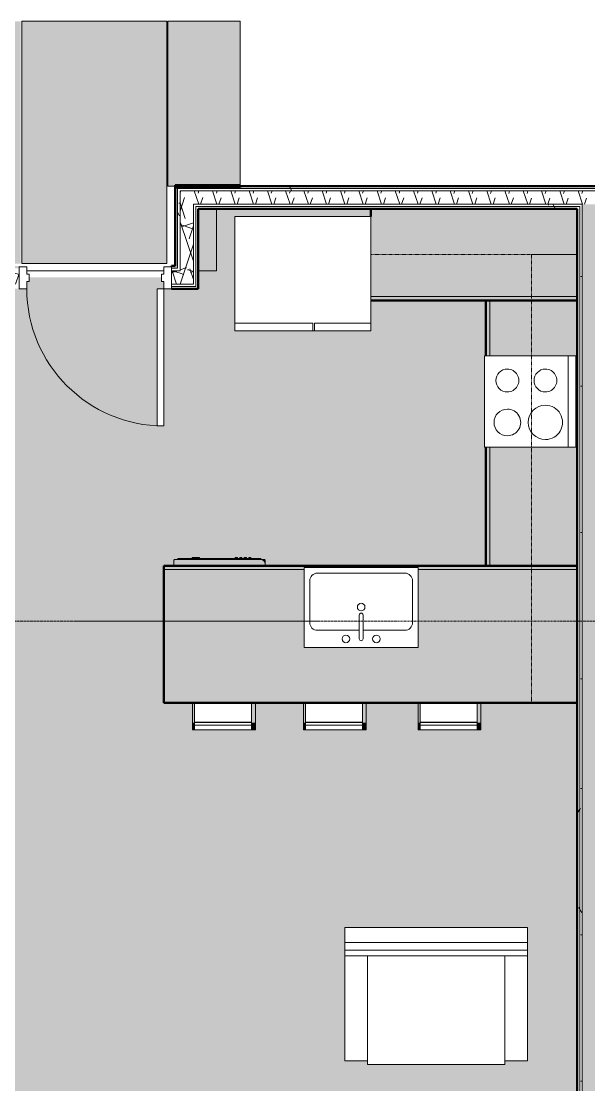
# Model space of a CAD drawing. Header units: inches. Extents: x -4294 to -464, y 9706 to 12475.
# Drawn here: x -3065.4 to -2916.3, y 11413.5 to 11692.6 of the extents above; entities that cross this region are included whole.
import ezdxf

# ---------------------------------------------------------------- set-up
doc = ezdxf.new("R2010")
doc.units = ezdxf.units.IN
doc.header["$MEASUREMENT"] = 0
doc.linetypes.add('Dash', pattern=[0.25, 0.125, -0.125])
doc.linetypes.add('Grid Line 1_2_', pattern=[0.875, 0.5, -0.125, 0.125, -0.125])
for name, color, linetype, lineweight in [('0-1', 7, 'Continuous', 5), ('0-2', 250, 'Continuous', 9), ('A-AREA-PATT-6', 41, 'Continuous', 9), ('A-DOOR', 31, 'Continuous', 13), ('A-DOOR-8', 31, 'Continuous', 20), ('A-DOOR-9', 31, 'Continuous', 9), ('A-DOOR-FRAM', 31, 'Continuous', 20), ('A-FLOR', 192, 'Continuous', 13), ('A-FLOR-3', 7, 'Continuous', 13), ('A-FLOR-4', 192, 'Continuous', 5), ('A-WALL', 113, 'Continuous', 13), ('A-WALL-PATT-5', 111, 'Continuous', 9), ('I-FURN', 30, 'Continuous', 9), ('I-FURN-1', 250, 'Continuous', 9), ('I-FURN-2', 9, 'Continuous', 9), ('I-WALL', 2, 'Continuous', 13), ('I-WALL-1', 2, 'Continuous', 5), ('I-WALL-2', 2, 'Continuous', 50), ('P-SANR-FIXT-2', 250, 'Continuous', 9), ('Q-CASE-1', 9, 'Continuous', 9), ('Q-CASE-2', 90, 'Continuous', 50), ('Q-CASE-3', 250, 'Continuous', 9), ('Q-CASE-HDLN-1', 250, 'Dash', 9), ('Q-SPCQ-1', 250, 'Continuous', 9), ('Q-SPCQ-2', 8, 'Continuous', 9), ('S-GRID-1', 1, 'Grid Line 1_2_', 9)]:
    doc.layers.add(name, color=color, linetype=linetype, lineweight=lineweight)
pattern_1 = [(0, (0, 0), (38.4, 9.6), [1.584, -27.216, 1.584, -27.216, -153.6]), (0, (0, 0), (38.4, 9.6), [-57.6, 1.584, -56.016, 1.584, -27.216, -67.2]), (0, (0, 0), (38.4, 9.6), [-144, 1.584, -17.616, 1.584, -46.416]), (120, (14.4, 4.8), (-27.513844, 28.4553755), [1.584, -27.216, 1.584, -27.216, -153.6]), (120, (14.4, 4.8), (-27.513844, 28.4553755), [-57.6, 1.584, -56.016, 1.584, -27.216, -67.2]), (120, (14.4, 4.8), (-27.513844, 28.4553755), [-144, 1.584, -17.616, 1.584, -46.416]), (240, (19.2, 24), (-10.886156, -38.0553755), [1.584, -27.216, 1.584, -27.216, -153.6]), (240, (19.2, 24), (-10.886156, -38.0553755), [-57.6, 1.584, -56.016, 1.584, -27.216, -67.2]), (240, (19.2, 24), (-10.886156, -38.0553755), [-144, 1.584, -17.616, 1.584, -46.416])]
pattern_2 = [(161.57, (0.6, 0.6), (-4.80033747, -0.00041462), [0, -34.152, 3.792, 0]), (18.43, (-0.6, 0.6), (-4.80033747, 0.00041462), [0, -34.152, 3.792, 0]), (108.43, (0.6, 0.6), (2.39913218, -12.00105099), [11.382, -26.562]), (71.57, (-0.6, 0.6), (2.39913218, 12.00105099), [11.382, -26.562])]

# ---------------------------------------------------------------- blocks, each defined once
blk = doc.blocks.new('OD_CW_Base Cabinet - OD_CW_Base Cabinet-1862514-FLOOR PLAN - 3RD FLOOR')
at = {"layer": 'Q-CASE-1'}
for points in [[(109.34, 12), (0.74, 12), (0.74, 11), (37.56, 11), (37.56, 11.54), (67.56, 11.54), (67.56, 11), (109.34, 11)], [(109.34, -1.77), (109.34, 11), (67.56, 11), (67.56, -9.46), (37.56, -9.46), (37.56, 11), (0.74, 11), (0.74, -24), (109.34, -24)]]:
    blk.add_hatch(color=256, dxfattribs=at).paths.add_polyline_path(points, flags=0)
at = {"layer": 'Q-CASE-2'}
for p, q in [((0.74, -24), (0.74, 12)), ((0.74, 12), (109.34, 12)), ((109.34, -24), (0.74, -24))]:
    blk.add_line(p, q, dxfattribs=at)
at = {"layer": 'Q-CASE-3'}
for p, q in [((0.74, 11), (0.74, 12)), ((0.74, 12), (109.34, 12)), ((37.56, 11), (0.74, 11)), ((0.74, -24), (0.74, 11)), ((0.74, 11), (37.56, 11)), ((109.34, 11), (67.56, 11)), ((67.56, 11), (109.34, 11)), ((109.34, -24), (0.74, -24))]:
    blk.add_line(p, q, dxfattribs=at)
blk = doc.blocks.new('Refrigerator_-_Side-by-Side_6047 - 36_ X 30_-1372843-FLOOR PLAN - 3RD FLOOR')
at = {"layer": 'Q-SPCQ-1'}
for p, q in [((-17.88, 15.58), (17.87, 15.58)), ((-17.88, -14.42), (-17.88, 15.58)), ((-17.88, 15.58), (-3.13, 15.58)), ((-17.88, 15.58), (-17.88, 13.58)), ((-3.13, 13.58), (-3.13, 15.58)), ((-2.63, 15.58), (17.87, 15.58)), ((-2.63, 15.58), (-2.63, 13.58)), ((17.87, 15.58), (17.87, -14.42)), ((17.87, 13.58), (17.87, 15.58)), ((-3.13, 13.58), (-17.88, 13.58)), ((17.87, 13.58), (-2.63, 13.58)), ((17.87, -14.42), (-17.88, -14.42))]:
    blk.add_line(p, q, dxfattribs=at)
blk = doc.blocks.new('Range - 24_ x 24_-1372826-FLOOR PLAN - 3RD FLOOR')
at = {"layer": 'Q-SPCQ-1'}
for p, q in [((0, 0), (24, 0)), ((0, -24), (0, 0)), ((24, 0), (24, -24)), ((0, -22), (24, -22)), ((24, -24), (0, -24))]:
    blk.add_line(p, q, dxfattribs=at)
for centre, radius, start, end in [((6.5, -6), 3.5, 360, 180), ((17.5, -6), 3, 360, 180), ((6.5, -6), 3.5, 180, 0), ((17.5, -6), 3, 180, 0), ((6.5, -16), 4.5, 360, 180), ((17.5, -16), 3, 360, 180), ((6.5, -16), 4.5, 180, 0), ((17.5, -16), 3, 180, 0)]:
    blk.add_arc(centre, radius, start, end, dxfattribs=at)
blk = doc.blocks.new('OD_CW_Base Cabinet - OD_CW_Base Cabinet-1445614-FLOOR PLAN - 3RD FLOOR')
at = {"layer": 'Q-CASE-1'}
blk.add_hatch(color=256, dxfattribs=at).paths.add_polyline_path([(51.37, 24), (0.74, 24), (0.74, 1), (15.27, 1), (15.27, 23.62), (39.27, 23.62), (39.27, 1), (70.36, 1), (70.36, 24)], flags=0)
h = blk.add_hatch(color=256, dxfattribs=at)
h.paths.add_polyline_path([(51.37, 1), (39.27, 1), (39.27, 0), (70.36, 0), (70.36, 1)], flags=0)
h.paths.add_polyline_path([(0.74, 1), (0.74, 0), (15.27, 0), (15.27, 1), (8.74, 1)], flags=0)
at = {"layer": 'Q-CASE-2'}
for p, q in [((0.74, 24), (0.74, 0)), ((70.36, 0), (70.36, 24)), ((0.74, 0), (15.27, 0)), ((39.27, 0), (70.36, 0))]:
    blk.add_line(p, q, dxfattribs=at)
at = {"layer": 'Q-CASE-3'}
for p, q in [((0.74, 1), (0.74, 24)), ((70.36, 24), (70.36, 1)), ((0.74, 0), (0.74, 1)), ((0.74, 1), (15.27, 1)), ((15.27, 1), (0.74, 1)), ((15.27, 0), (0.74, 0)), ((39.27, 1), (70.36, 1)), ((70.36, 1), (39.27, 1)), ((70.36, 0), (39.27, 0)), ((70.36, 1), (70.36, 0))]:
    blk.add_line(p, q, dxfattribs=at)
blk = doc.blocks.new('OD_CW_Base Cabinet - OD_CW_Base Cabinet-V18-FLOOR PLAN - 3RD FLOOR')
at = {"layer": 'Q-CASE-1'}
for points in [[(54.99, 1), (54.99, 24), (0.74, 24), (0.74, 1), (48.31, 1)], [(20.75, 0), (54.99, 0), (54.99, 1), (0.74, 1), (0.74, 0)]]:
    blk.add_hatch(color=256, dxfattribs=at).paths.add_polyline_path(points, flags=0)
at = {"layer": 'Q-CASE-2'}
for p, q in [((0.74, 24), (0.74, 22)), ((0.74, 0), (54.99, 0))]:
    blk.add_line(p, q, dxfattribs=at)
at = {"layer": 'Q-CASE-3'}
for p, q in [((0.74, 22), (0.74, 24)), ((0.74, 1), (54.99, 1)), ((54.99, 1), (0.74, 1)), ((54.99, 0), (0.74, 0))]:
    blk.add_line(p, q, dxfattribs=at)
blk = doc.blocks.new('Sink Kitchen-Single - 30_ x 21_-1372827-FLOOR PLAN - 3RD FLOOR')
at = {"layer": 'P-SANR-FIXT-2'}
for p, q in [((-14.38, 10.41), (15.62, 10.41)), ((-14.38, -10.59), (-14.38, 10.41)), ((-10.88, 8.91), (12.12, 8.91)), ((15.62, 10.41), (15.62, -10.59)), ((-12.88, -4.09), (-12.88, 6.91)), ((14.12, 6.91), (14.12, -4.09)), ((0.12, -8.34), (0.12, -2.09)), ((1.12, -8.34), (1.12, -2.09)), ((0.12, -6.09), (-10.88, -6.09)), ((12.12, -6.09), (1.12, -6.09)), ((15.62, -10.59), (-14.38, -10.59))]:
    blk.add_line(p, q, dxfattribs=at)
for centre, radius, start, end in [((-10.88, 6.91), 2, 90, 180), ((12.12, 6.91), 2, 360, 90), ((0.62, 0), 1, 360, 180), ((0.62, 0), 1, 180, 0), ((0.62, -2.09), 0.5, 360, 180), ((-10.88, -4.09), 2, 180, 270), ((12.12, -4.09), 2, 270, 0), ((-3.38, -8.34), 1, 360, 180), ((-3.38, -8.34), 1, 180, 0), ((0.62, -8.34), 0.5, 180, 0), ((4.62, -8.34), 1, 0, 180), ((4.62, -8.34), 1, 180, 0)]:
    blk.add_arc(centre, radius, start, end, dxfattribs=at)
blk = doc.blocks.new('Dishwasher_15404 - 34_ counter-1372825-FLOOR PLAN - 3RD FLOOR')
at = {"layer": 'Q-SPCQ-2'}
for points in [[(25.25, -24), (26.08, -23.96), (26.34, -23.86), (26.68, -23.53), (26.73, -23.46), (26.84, -23.21), (26.87, -22.91), (26.87, -0.2), (26.68, 0), (25.25, 0), (25.25, -23.49)], [(27.12, -22.91), (27.12, -1.09), (26.87, -1.09), (26.87, -22.91)], [(27.37, -5.81), (27.37, -4.86), (27.12, -4.86), (27.12, -5.81)], [(27.37, -6.76), (27.37, -5.81), (27.12, -5.81), (27.12, -6.76)], [(27.37, -16.74), (27.37, -16.15), (27.12, -16.15), (27.12, -16.74)], [(27.37, -17.92), (27.37, -17.33), (27.12, -17.33), (27.12, -17.92)], [(27.37, -19.1), (27.37, -18.51), (27.12, -18.51), (27.12, -19.1)], [(27.37, -20.28), (27.37, -19.69), (27.12, -19.69), (27.12, -20.28)], [(25.8, -24), (26.68, -24), (26.82, -23.94), (26.87, -23.69), (26.84, -23.21), (26.68, -23.53), (26.56, -23.69), (26.3, -23.87), (26.08, -23.96)]]:
    blk.add_hatch(color=256, dxfattribs=at).paths.add_polyline_path(points, flags=0)
at = {"layer": 'Q-SPCQ-1'}
for p, q in [((26.68, 0), (25.25, 0)), ((26.87, -22.93), (26.87, -0.2)), ((27.12, -1.09), (26.87, -1.09)), ((27.12, -1.09), (27.12, -22.91)), ((27.37, -4.82), (27.12, -4.82)), ((27.37, -4.86), (27.37, -5.81)), ((27.12, -6.79), (27.37, -6.79)), ((27.37, -5.81), (27.37, -6.76)), ((27.37, -16.15), (27.12, -16.15)), ((27.12, -16.74), (27.37, -16.74)), ((27.37, -16.15), (27.37, -16.74)), ((27.37, -17.33), (27.12, -17.33)), ((27.12, -17.92), (27.37, -17.92)), ((27.37, -18.51), (27.12, -18.51)), ((27.12, -19.1), (27.37, -19.1)), ((27.37, -17.33), (27.37, -17.92)), ((27.37, -18.51), (27.37, -19.1)), ((27.37, -19.69), (27.12, -19.69)), ((27.12, -20.28), (27.37, -20.28)), ((27.37, -19.69), (27.37, -20.28)), ((25.25, -24), (25.8, -24)), ((25.8, -24), (26.68, -24)), ((27.12, -22.91), (26.87, -22.91)), ((26.87, -23.8), (26.87, -22.93))]:
    blk.add_line(p, q, dxfattribs=at)
for centre, radius, start, end in [((26.68, -0.2), 0.197, 360, 90), ((26.68, -0.2), 0.197, 0, 90), ((25.8, -22.93), 1.07, 270, 0), ((26.68, -23.8), 0.197, 270, 0)]:
    blk.add_arc(centre, radius, start, end, dxfattribs=at)
blk = doc.blocks.new('OD_CW_Upper Cabinet - OD_CW_Upper Cabinet-1916543-FLOOR PLAN - 3RD FLOOR')
at = {"layer": 'Q-CASE-HDLN-1'}
for p, q in [((0.74, -24), (0.74, -12)), ((0.74, -12), (118.36, -12)), ((118.36, -12), (118.36, -24)), ((118.36, -24), (0.74, -24))]:
    blk.add_line(p, q, dxfattribs=at)
blk = doc.blocks.new('Bar_Stool_6722_1_ - Bar_Stool_6722_1_-1372833-FLOOR PLAN - 3RD FLOOR')
at = {"layer": 'I-FURN-2'}
for points in [[(0, -0.6), (0, -0.98), (1, -0.94), (1, 0), (0, 0), (0, -0.46)], [(16, -0.94), (16, -0.98), (16.5, -0.94), (16.5, 0), (16, 0), (16, -0.62)], [(0, -1.4), (0, -1.78), (1, -1.73), (1, -0.98), (0, -0.98), (0, -1.3)], [(0, -2.03), (0, -7.07), (1, -7.07), (1, -1.78), (0, -1.78)], [(16, -1.3), (16, -1.78), (16.5, -1.73), (16.5, -0.98), (16, -0.98), (16, -1.24)], [(16, -6.94), (16, -7.07), (16.5, -7.07), (16.5, -1.78), (16, -1.78), (16, -2.03)]]:
    blk.add_hatch(color=256, dxfattribs=at).paths.add_polyline_path(points, flags=0)
at = {"layer": 'I-FURN-1'}
for p, q in [((1, 0), (0, 0)), ((0, 0), (0, -0.98)), ((0, -0.98), (1, -0.98)), ((0, -0.98), (0, -1.78)), ((0, -1.78), (1, -1.78)), ((0, -7.07), (0, -1.78)), ((1, -1.24), (1, 0)), ((16, 0), (1, 0)), ((1, -1.91), (1, -1.24)), ((16, -1.24), (1, -1.24)), ((1, -1.91), (16, -1.91)), ((1, -2.03), (1, -1.91)), ((1, -7.07), (1, -2.03)), ((1, -2.03), (16, -2.03)), ((16.5, 0), (16, 0)), ((16, 0), (16, -1.24)), ((16, -0.98), (16.5, -0.98)), ((16, -1.24), (16, -1.91)), ((16, -1.78), (16.5, -1.78)), ((16, -1.91), (16, -2.03)), ((16, -2.03), (16, -7.07)), ((16.5, -0.98), (16.5, 0)), ((16.5, -1.78), (16.5, -0.98)), ((16.5, -1.78), (16.5, -7.07))]:
    blk.add_line(p, q, dxfattribs=at)
blk = doc.blocks.new('OD_CW_Upper Cabinet - OD_CW_Upper Cabinet-1916511-FLOOR PLAN - 3RD FLOOR')
at = {"layer": 'Q-CASE-HDLN-1'}
for p, q in [((0.74, -24), (0.74, -12)), ((0.74, -12), (54.99, -12)), ((54.99, -12), (54.99, -24)), ((54.99, -24), (0.74, -24))]:
    blk.add_line(p, q, dxfattribs=at)
blk = doc.blocks.new('Couch-Both_Arms-Generic - 2-1523460-FLOOR PLAN - 3RD FLOOR')
at = {"layer": 'I-FURN'}
for p, q in [((-24, 17.5), (-18, 17.5)), ((-24, -10), (-24, 17.5)), ((-18, 18.5), (18, 18.5)), ((-18, 17.5), (-18, 18.5)), ((-18, 17.5), (-18, -10)), ((18, 18.5), (18, 17.5)), ((18, 17.5), (24, 17.5)), ((18, -10), (18, 17.5)), ((24, 17.5), (24, -10)), ((-24, -10), (24, -10)), ((-24, -13.5), (-24, -10)), ((24, -10), (24, -13.5)), ((-24, -11.5), (24, -11.5)), ((-24, -13.5), (24, -13.5)), ((24, -13.5), (-24, -13.5))]:
    blk.add_line(p, q, dxfattribs=at)
at = {"layer": 'I-FURN-1'}
for p, q in [((-24, -17.5), (-24, -13.5)), ((24, -13.5), (24, -17.5)), ((24, -17.5), (-24, -17.5))]:
    blk.add_line(p, q, dxfattribs=at)
blk = doc.blocks.new('CTR - 1st Phase - Unit Layouts_rvt-1-FLOOR PLAN - 3RD FLOOR')
at = {"layer": '0-2'}
for name, p in [('OD_CW_Base Cabinet - OD_CW_Base Cabinet-V18-FLOOR PLAN - 3RD FLOOR', (-2974.31, 11619.34)), ('OD_CW_Base Cabinet - OD_CW_Base Cabinet-1862514-FLOOR PLAN - 3RD FLOOR', (-3028.66, 11537.71)), ('Sink Kitchen-Single - 30_ x 21_-1372827-FLOOR PLAN - 3RD FLOOR', (-2976.72, 11538.85))]:
    blk.add_blockref(name, p, dxfattribs=at)
for name, p, rotation in [('OD_CW_Upper Cabinet - OD_CW_Upper Cabinet-1916511-FLOOR PLAN - 3RD FLOOR', (-2918.59, 11619.34), 180), ('Refrigerator_-_Side-by-Side_6047 - 36_ X 30_-1372843-FLOOR PLAN - 3RD FLOOR', (-2991.45, 11626.92), 180), ('OD_CW_Upper Cabinet - OD_CW_Upper Cabinet-1916543-FLOOR PLAN - 3RD FLOOR', (-2943.32, 11512.98), 89.99999999999291), ('OD_CW_Base Cabinet - OD_CW_Base Cabinet-1445614-FLOOR PLAN - 3RD FLOOR', (-2943.32, 11620.08), 269.9999999999942), ('Range - 24_ x 24_-1372826-FLOOR PLAN - 3RD FLOOR', (-2943.7, 11580.81), 89.99999999998498), ('Dishwasher_15404 - 34_ counter-1372825-FLOOR PLAN - 3RD FLOOR', (-3025.32, 11524.46), 89.99999999998947), ('Bar_Stool_6722_1_ - Bar_Stool_6722_1_-1372833-FLOOR PLAN - 3RD FLOOR', (-3003.88, 11506.64), 180), ('Bar_Stool_6722_1_ - Bar_Stool_6722_1_-1372833-FLOOR PLAN - 3RD FLOOR', (-2974.75, 11506.64), 180), ('Bar_Stool_6722_1_ - Bar_Stool_6722_1_-1372833-FLOOR PLAN - 3RD FLOOR', (-2944.63, 11506.64), 180), ('Couch-Both_Arms-Generic - 2-1523460-FLOOR PLAN - 3RD FLOOR', (-2956.4, 11437.29), 180)]:
    blk.add_blockref(name, p, dxfattribs=dict(at, rotation=rotation))
blk = doc.blocks.new('CTR - 1st Phase - Shell_rvt-1-FLOOR PLAN - 3RD FLOOR')
at = {"layer": 'A-FLOR-3'}
for p, q in [((-3014.07, 11643.34), (-3014.07, 11627.14)), ((-3014.07, 11627.14), (-3014.07, 11643.34)), ((-3027.92, 11627.14), (-3063.92, 11627.14)), ((-3063.92, 11627.14), (-3027.92, 11627.14)), ((-3014.07, 11627.14), (-3018.92, 11627.14)), ((-3018.92, 11627.14), (-3014.07, 11627.14))]:
    blk.add_line(p, q, dxfattribs=at)
at = {"layer": 'S-GRID-1'}
blk.add_line((-464.45, 11535.19), (-4232.19, 11535.19), dxfattribs=at)
blk = doc.blocks.new('HOLLOW METAL - UNIT DOOR-2058840-FLOOR PLAN - 3RD FLOOR')
at = {"layer": 'A-DOOR-8'}
for p, q in [((16.25, -3.25), (18, -3.25)), ((16.25, -39.25), (16.25, -3.25)), ((18, -3.25), (18, -39.25)), ((18, -39.25), (16.25, -39.25))]:
    blk.add_line(p, q, dxfattribs=at)
at = {"layer": 'A-DOOR-9'}
blk.add_arc((18, -3.25), 36, 180, 270, dxfattribs=at)
at = {"layer": 'A-DOOR-FRAM'}
for p, q in [((-20, 2.5), (-18, 2.5)), ((-20, -3.25), (-20, 2.5)), ((-18, 2.5), (-18, 0.5625)), ((-18, 0.5625), (-17.375, 0.5625)), ((-17.375, 0.5625), (-17.375, -1.3125)), ((17.375, 0.5625), (18, 0.5625)), ((17.375, -1.3125), (17.375, 0.5625)), ((18, 2.5), (20, 2.5)), ((18, 0.5625), (18, 2.5)), ((20, 2.5), (20, -3.25)), ((-18, -1.3125), (-18, -3.25)), ((-17.375, -1.3125), (-18, -1.3125)), ((18, -1.3125), (17.375, -1.3125)), ((18, -3.25), (18, -1.3125)), ((-18, -3.25), (-20, -3.25)), ((20, -3.25), (18, -3.25))]:
    blk.add_line(p, q, dxfattribs=at)

msp = doc.modelspace()

# ---------------------------------------------------------------- hatches: boundary and pattern name
at = {"layer": 'A-AREA-PATT-6'}
h = msp.add_hatch(color=256, dxfattribs=at)
h.paths.add_polyline_path([(-3127.5737, 11608.8997), (-3125.8237, 11608.8997), (-3125.8237, 11588.8997), (-3127.5737, 11588.8997)], flags=0)
h.paths.add_polyline_path([(-3118.9508, 11252.3894), (-3098.9112, 11252.3894), (-3098.9112, 11255.6394), (-3101.29, 11255.6394), (-3101.29, 11283.7894), (-3102.6737, 11283.7894), (-3102.6737, 11288.5394), (-3095.2362, 11288.5394), (-3095.2362, 11283.7894), (-3096.54, 11283.7894), (-3096.54, 11256.2644), (-3074.6737, 11256.2644), (-3074.6737, 11283.7894), (-3075.2362, 11283.7894), (-3075.2362, 11288.5394), (-3074.6737, 11288.5394), (-3074.6737, 11442.4394), (-3069.9237, 11442.4394), (-3069.9237, 11256.2644), (-2919.3237, 11256.2644), (-2919.3237, 11328.2761), (-2935.4487, 11328.2761), (-2935.4487, 11346.2761), (-2931.4487, 11346.2761), (-2931.4487, 11382.2761), (-2935.4487, 11382.2761), (-2935.4487, 11400.2761), (-2919.3237, 11400.2761), (-2919.3237, 11513.7144), (-2944.6326, 11513.7144), (-2944.6326, 11506.6399), (-2961.1326, 11506.6399), (-2961.1326, 11513.7144), (-2974.7539, 11513.7144), (-2974.7539, 11506.6399), (-2991.2539, 11506.6399), (-2991.2539, 11513.7144), (-3003.8752, 11513.7144), (-3003.8752, 11506.6399), (-3020.3752, 11506.6399), (-3020.3752, 11513.7144), (-3027.9237, 11513.7144), (-3027.9237, 11549.7144), (-3025.3237, 11549.7144), (-3025.3237, 11551.1425), (-3025.1269, 11551.3394), (-3024.2308, 11551.3394), (-3024.2308, 11551.5894), (-3020.4662, 11551.5894), (-3020.4662, 11551.8394), (-3018.5647, 11551.8394), (-3018.5647, 11551.5894), (-3009.1737, 11551.5894), (-3009.1737, 11551.8394), (-3008.5832, 11551.8394), (-3008.5832, 11551.5894), (-3007.9926, 11551.5894), (-3007.9926, 11551.8394), (-3007.402, 11551.8394), (-3007.402, 11551.5894), (-3006.8115, 11551.5894), (-3006.8115, 11551.8394), (-3006.2209, 11551.8394), (-3006.2209, 11551.5894), (-3005.6304, 11551.5894), (-3005.6304, 11551.8394), (-3005.0398, 11551.8394), (-3005.0398, 11551.5894), (-3002.4167, 11551.5894), (-3002.3956, 11551.3394), (-3001.4673, 11551.3173), (-3001.3814, 11551.2817), (-3001.3237, 11551.1425), (-3001.3237, 11549.7144), (-2943.3237, 11549.7144), (-2943.3237, 11580.8092), (-2943.6987, 11580.8092), (-2943.6987, 11604.8092), (-2943.3237, 11604.8092), (-2943.3237, 11619.3394), (-2973.5737, 11619.3394), (-2973.5737, 11611.3394), (-3009.3237, 11611.3394), (-3009.3237, 11641.3394), (-2973.5737, 11641.3394), (-2973.5737, 11643.3394), (-3018.9237, 11643.3394), (-3018.9237, 11622.3894), (-3027.9237, 11622.3894), (-3027.9237, 11624.3269), (-3028.5487, 11624.3269), (-3028.5487, 11625.3894), (-3063.2987, 11625.3894), (-3063.2987, 11624.3269), (-3063.9237, 11624.3269), (-3063.9237, 11622.3894), (-3077.7737, 11622.3894), (-3077.7737, 11608.8997), (-3087.5737, 11608.8997), (-3087.5737, 11610.6497), (-3088.1987, 11610.6497), (-3088.1987, 11612.6497), (-3087.5737, 11612.6497), (-3087.5737, 11613.7747), (-3085.5737, 11613.7747), (-3085.5737, 11613.6497), (-3082.5237, 11613.6497), (-3082.5237, 11622.3894), (-3092.1237, 11622.3894), (-3092.1237, 11643.3394), (-3133.3128, 11643.3394), (-3133.3128, 11613.6497), (-3129.5737, 11613.6497), (-3129.5737, 11613.7747), (-3127.5737, 11613.7747), (-3127.5737, 11612.6497), (-3126.9487, 11612.6497), (-3126.9487, 11610.6497), (-3127.5737, 11610.6497), (-3127.5737, 11608.8997), (-3133.3128, 11608.8997), (-3133.3128, 11586.3394), (-3138.0628, 11586.3394), (-3138.0628, 11643.3394), (-3174.0628, 11643.3394), (-3174.0797, 11607.3394), (-3179.1878, 11607.3394), (-3179.1878, 11612.0894), (-3178.8128, 11612.0894), (-3178.8128, 11643.3394), (-3201.3237, 11643.3394), (-3201.3237, 11612.0894), (-3199.1878, 11612.0894), (-3199.1878, 11607.3394), (-3201.3237, 11607.3394), (-3201.3237, 11601.3156), (-3193.5975, 11601.3156), (-3192.6331, 11601.1886), (-3191.7344, 11600.8164), (-3190.9627, 11600.2242), (-3190.3705, 11599.4525), (-3189.9983, 11598.5538), (-3189.8713, 11597.5894), (-3189.8713, 11596.2011), (-3186.8475, 11596.5488), (-3185.8475, 11597.7405), (-3184.8475, 11598.3073), (-3183.338, 11598.6651), (-3182.8437, 11598.7522), (-3181.8475, 11598.8394), (-3179.8551, 11598.6651), (-3177.8475, 11598.1271), (-3175.8475, 11597.3992), (-3173.8475, 11596.4666), (-3171.8475, 11595.0792), (-3170.8475, 11594.0792), (-3170.3475, 11593.2131), (-3169.8475, 11591.8394), (-3169.8475, 11590.8394), (-3170.3475, 11589.4657), (-3170.8475, 11588.5996), (-3171.8475, 11587.5996), (-3174.0797, 11586.1039), (-3175.8475, 11585.2796), (-3177.8475, 11584.5516), (-3179.8551, 11584.0137), (-3181.8475, 11583.8394), (-3183.338, 11584.0137), (-3183.8475, 11584.1035), (-3184.8475, 11584.3715), (-3185.8475, 11584.9383), (-3186.8475, 11586.13), (-3189.8713, 11586.4777), (-3189.8713, 11585.0894), (-3189.9983, 11584.125), (-3190.3705, 11583.2263), (-3190.9627, 11582.4546), (-3191.7344, 11581.8624), (-3192.6331, 11581.4901), (-3193.5975, 11581.3632), (-3201.3237, 11581.3632), (-3201.3237, 11573.3394), (-3177.3237, 11573.3394), (-3177.3237, 11514.9394), (-3173.5737, 11514.9394), (-3173.5737, 11510.1894), (-3201.3237, 11510.1894), (-3201.3237, 11256.2644), (-3139.4362, 11256.2644), (-3139.4362, 11288.5394), (-3132.6737, 11288.5394), (-3132.6737, 11283.7894), (-3134.6862, 11283.7894), (-3134.6862, 11256.1644), (-3136.9362, 11256.1644), (-3136.9362, 11252.3894), (-3130.9237, 11252.3894)], flags=0)
h.paths.add_polyline_path([(-3118.9508, 11257.5394), (-3131.9237, 11257.5394), (-3131.9237, 11282.7894), (-3122.4152, 11282.7894), (-3122.3902, 11283.2894), (-3121.9323, 11283.2894), (-3121.9323, 11282.7894), (-3105.661, 11282.7894), (-3105.6235, 11283.2894), (-3104.9365, 11283.2894), (-3104.9365, 11282.7894), (-3103.9237, 11282.7894), (-3103.9237, 11257.5394), (-3105.1685, 11257.5394)], flags=0)
h.paths.add_polyline_path([(-2953.564, 11280.7864), (-2980.3987, 11280.7864), (-2980.3987, 11315.7864), (-2974.3987, 11315.7864), (-2974.3987, 11316.7864), (-2938.3987, 11316.7864), (-2938.3987, 11315.7864), (-2932.3987, 11315.7864), (-2932.3987, 11280.7864), (-2945.3112, 11280.7864)], flags=0)
h.paths.add_polyline_path([(-3191.5297, 11293.3144), (-3199.3862, 11293.3144), (-3199.3862, 11311.3144), (-3181.3862, 11311.3144), (-3181.3862, 11293.3144)], flags=0)
h.paths.add_polyline_path([(-3119.8862, 11315.3144), (-3199.8862, 11315.3144), (-3199.8862, 11393.3144), (-3119.8862, 11393.3144), (-3119.8862, 11358.7868)], flags=0)
h.paths.add_polyline_path([(-2984.7237, 11325.7864), (-3019.7237, 11325.7864), (-3019.7237, 11409.7864), (-2984.7237, 11409.7864), (-2984.7237, 11403.7864), (-2983.7237, 11403.7864), (-2983.7237, 11331.7864), (-2984.7237, 11331.7864)], flags=0)
h.paths.add_polyline_path([(-3199.3862, 11395.2462), (-3199.3862, 11413.2462), (-3181.3862, 11413.2462), (-3181.3862, 11395.2462)], flags=0)
h.paths.add_polyline_path([(-2974.3987, 11418.7864), (-2974.3987, 11419.7864), (-2980.3987, 11419.7864), (-2980.3987, 11454.7864), (-2932.3987, 11454.7864), (-2932.3987, 11419.7864), (-2938.3987, 11419.7864), (-2938.3987, 11418.7864), (-2963.5204, 11418.7864)], flags=0)
h.paths.add_polyline_path([(-3074.0487, 11478.4394), (-3074.6737, 11478.4394), (-3074.6737, 11481.4394), (-3081.4362, 11481.4394), (-3081.4362, 11480.6894), (-3083.9362, 11480.6894), (-3083.9362, 11481.4394), (-3084.1862, 11481.4394), (-3084.1862, 11483.4394), (-3106.1862, 11483.4394), (-3106.1862, 11484.8144), (-3126.1862, 11484.8144), (-3126.1862, 11481.4394), (-3126.4362, 11481.4394), (-3126.4362, 11480.6894), (-3128.9362, 11480.6894), (-3128.9362, 11481.4394), (-3138.0628, 11481.4394), (-3138.0628, 11510.1894), (-3139.5737, 11510.1894), (-3139.5737, 11514.9394), (-3138.0628, 11514.9394), (-3138.0628, 11554.3394), (-3133.3128, 11554.3394), (-3133.3128, 11543.6894), (-3128.9362, 11543.6894), (-3128.9362, 11544.4394), (-3126.4362, 11544.4394), (-3126.4362, 11543.6894), (-3126.1862, 11543.6357), (-3126.1862, 11540.3144), (-3106.1862, 11540.3144), (-3106.1862, 11541.6894), (-3084.1862, 11541.6894), (-3084.1862, 11543.6894), (-3083.9362, 11543.6894), (-3083.9362, 11544.4394), (-3081.4362, 11544.4394), (-3081.4362, 11543.6894), (-3069.9237, 11543.6894), (-3069.9237, 11478.4394), (-3070.5487, 11478.4394)], flags=0)
h.paths.add_polyline_path([(-3098.9112, 11484.8144), (-3084.1862, 11484.8144), (-3084.1862, 11486.1894), (-3083.9362, 11486.1894), (-3083.9362, 11486.9394), (-3081.4362, 11486.9394), (-3081.4362, 11486.1894), (-3074.6737, 11486.1894), (-3074.6737, 11510.1894), (-3133.3128, 11510.1894), (-3133.3128, 11486.1894), (-3128.9362, 11486.1894), (-3128.9362, 11486.9394), (-3126.4362, 11486.9394), (-3126.4362, 11486.1894), (-3104.1862, 11486.1894), (-3104.1862, 11484.8144), (-3100.1088, 11484.8144)], flags=0)
h.paths.add_polyline_path([(-3084.0645, 11514.9394), (-3074.6737, 11514.9394), (-3074.6737, 11538.9394), (-3081.4362, 11538.9394), (-3081.4362, 11538.1894), (-3083.9362, 11538.1894), (-3083.9362, 11538.9394), (-3084.1862, 11538.9394), (-3084.1862, 11540.3144), (-3104.1862, 11540.3144), (-3104.1862, 11538.9394), (-3126.4362, 11538.9394), (-3126.4362, 11538.1894), (-3128.9362, 11538.1894), (-3128.9362, 11538.9394), (-3133.3128, 11538.9394), (-3133.3128, 11514.9394), (-3095.3812, 11514.9394)], flags=0)
h.paths.add_polyline_path([(-3029.6737, 11586.3894), (-3029.6737, 11622.3894), (-3027.9237, 11622.3894), (-3027.9237, 11586.3894)], flags=0)
h.paths.add_polyline_path([(-3087.5737, 11588.8997), (-3089.3237, 11588.8997), (-3089.3237, 11608.8997), (-3087.5737, 11608.8997), (-3087.5737, 11608.7255)], flags=0)
h.paths.add_polyline_path([(-3127.5737, 11615.234), (-3130.3737, 11615.234), (-3130.3737, 11641.234), (-3105.3737, 11641.234), (-3105.3737, 11615.234), (-3125.8237, 11615.234)], flags=0)
at = {"layer": 'A-FLOR-4'}
h = msp.add_hatch(color=256, dxfattribs=at)
h.paths.add_polyline_path([(-3027.1052, 11628.9808), (-3027.1052, 11692.5894), (-3065.2552, 11692.5894), (-3065.2552, 11628.9808), (-3036.2574, 11628.9808)], flags=0)
h.paths.add_polyline_path([(-3077.7737, 11628.9808), (-3065.5052, 11628.9808), (-3065.5052, 11692.5894), (-3084.4552, 11692.5894), (-3084.4552, 11628.9808)], flags=0)
h.paths.add_polyline_path([(-3026.8552, 11649.3394), (-3024.9237, 11649.3394), (-3024.9237, 11649.5894), (-3007.9052, 11649.5894), (-3007.9052, 11692.5894), (-3026.8552, 11692.5894), (-3026.8552, 11649.5894)], flags=0)
at = {"layer": 'A-WALL-PATT-5'}
h = msp.add_hatch(dxfattribs=at)
h.set_pattern_fill('FP_1', color=256, style=0, pattern_type=2)
h.set_pattern_definition(pattern_1)
h.paths.add_polyline_path([(-3024.2987, 11648.7144), (-2778.9237, 11648.7144), (-2778.9237, 11649.3394), (-3018.9237, 11649.3394), (-3018.9237, 11648.9644), (-3024.2987, 11648.9644), (-3024.2987, 11648.826)], flags=0)
h = msp.add_hatch(dxfattribs=at)
h.set_pattern_fill('FP_1', color=256, style=0, pattern_type=2)
h.set_pattern_definition(pattern_1)
h.paths.add_polyline_path([(-3023.6737, 11627.1394), (-3023.6737, 11648.7144), (-3024.2987, 11648.7144), (-3024.2987, 11627.1394)], flags=0)
h = msp.add_hatch(dxfattribs=at)
h.set_pattern_fill('FP_1', color=256, style=0, pattern_type=2)
h.set_pattern_definition(pattern_1)
h.paths.add_polyline_path([(-3023.6737, 11648.0894), (-2779.5487, 11648.1057), (-2779.5487, 11648.7144), (-3023.6737, 11648.7144)], flags=0)
h = msp.add_hatch(dxfattribs=at)
h.set_pattern_fill('FP_4', color=256, style=0, pattern_type=2)
h.set_pattern_definition(pattern_2)
h.paths.add_polyline_path([(-3022.4752, 11623.6394), (-3020.1737, 11623.6394), (-3020.1737, 11648.0894), (-3023.6737, 11648.0894), (-3023.6737, 11623.6394)], flags=0)
h = msp.add_hatch(dxfattribs=at)
h.set_pattern_fill('FP_4', color=256, style=0, pattern_type=2)
h.set_pattern_definition(pattern_2)
h.paths.add_polyline_path([(-2782.4164, 11644.5894), (-2780.1737, 11644.5894), (-2780.1737, 11648.0894), (-3020.1737, 11648.0894), (-3020.1737, 11644.5894), (-2783.6737, 11644.5894)], flags=0)
h = msp.add_hatch(dxfattribs=at)
h.set_pattern_fill('FP_1', color=256, style=0, pattern_type=2)
h.set_pattern_definition(pattern_1)
h.paths.add_polyline_path([(-2913.3237, 11643.9644), (-2783.6737, 11643.9674), (-2783.6737, 11644.5894), (-2914.5737, 11644.5894), (-2914.5737, 11643.9644), (-2913.9477, 11643.9644)], flags=0)
h.paths.add_polyline_path([(-3018.9237, 11643.9644), (-2918.0737, 11643.9644), (-2918.0737, 11644.5894), (-3019.5487, 11644.5894), (-3019.5487, 11643.9644)], flags=0)
h = msp.add_hatch(dxfattribs=at)
h.set_pattern_fill('FP_1', color=256, style=0, pattern_type=2)
h.set_pattern_definition(pattern_1)
h.paths.add_polyline_path([(-2898.4351, 11643.3394), (-2784.2987, 11643.3394), (-2784.2987, 11643.9644), (-2913.9487, 11643.9644), (-2913.9487, 11643.3394), (-2913.3237, 11643.3394)], flags=0)
h.paths.add_polyline_path([(-3014.0737, 11643.3394), (-2918.6987, 11643.3394), (-2918.6987, 11643.9644), (-3018.9237, 11643.9644), (-3018.9237, 11643.3394)], flags=0)
h = msp.add_hatch(dxfattribs=at)
h.set_pattern_fill('FP_1', color=256, style=0, pattern_type=2)
h.set_pattern_definition(pattern_1)
h.paths.add_polyline_path([(-2918.6987, 11255.6394), (-2918.6987, 11643.3394), (-2919.3237, 11643.3394), (-2919.3237, 11255.6394)], flags=0)
h = msp.add_hatch(dxfattribs=at)
h.set_pattern_fill('FP_1', color=256, style=0, pattern_type=2)
h.set_pattern_definition(pattern_1)
h.paths.add_polyline_path([(-2918.6987, 11255.6394), (-2918.0737, 11255.6394), (-2918.0737, 11643.9644), (-2918.6987, 11643.9644), (-2918.6987, 11283.9112)], flags=0)
h = msp.add_hatch(dxfattribs=at)
h.set_pattern_fill('FP_4', color=256, style=0, pattern_type=2)
h.set_pattern_definition(pattern_2)
h.paths.add_polyline_path([(-2914.5737, 11255.3644), (-2914.5737, 11644.5894), (-2918.0737, 11644.5894), (-2918.0737, 11255.3644)], flags=0)
h = msp.add_hatch(dxfattribs=at)
h.set_pattern_fill('FP_4', color=256, style=0, pattern_type=2)
h.set_pattern_definition(pattern_2)
h.paths.add_polyline_path([(-3077.97, 11623.6394), (-3065.9237, 11623.6394), (-3065.9237, 11627.1394), (-3087.3737, 11627.1394), (-3087.3737, 11623.6394), (-3078.323, 11623.6394)], flags=0)
h.paths.add_polyline_path([(-3024.2987, 11623.6394), (-3023.6737, 11623.6394), (-3023.6737, 11627.1394), (-3025.9237, 11627.1394), (-3025.9237, 11623.6394), (-3024.3757, 11623.6394)], flags=0)
h = msp.add_hatch(dxfattribs=at)
h.set_pattern_fill('FP_1', color=256, style=0, pattern_type=2)
h.set_pattern_definition(pattern_1)
h.paths.add_polyline_path([(-3084.4552, 11627.1394), (-3065.9237, 11627.1394), (-3065.9237, 11627.7644), (-3086.7487, 11627.7644), (-3086.7487, 11627.1394), (-3086.1237, 11627.1394)], flags=0)
h.paths.add_polyline_path([(-3024.2987, 11627.1394), (-3024.2987, 11627.7644), (-3025.9237, 11627.7644), (-3025.9237, 11627.1394), (-3024.318, 11627.1394)], flags=0)
at = {"layer": 'I-WALL'}
for points in [[(-3024.2987, 11648.9644), (-3018.9237, 11648.9644), (-3018.9237, 11649.3394), (-3007.9052, 11649.3394), (-3007.9052, 11649.5894), (-3024.9237, 11649.5894), (-3024.9237, 11649.3394), (-3024.5487, 11648.9644)], [(-3024.2987, 11627.7644), (-3024.2987, 11648.9644), (-3024.5487, 11648.9644), (-3024.9237, 11649.3394), (-3024.9237, 11627.7644)]]:
    msp.add_hatch(color=256, dxfattribs=at).paths.add_polyline_path(points, flags=0)
at = {"layer": 'I-WALL-1'}
h = msp.add_hatch(color=256, dxfattribs=at)
h.paths.add_polyline_path([(-3065.9237, 11627.7644), (-3065.9237, 11628.3894), (-3086.1237, 11628.3894), (-3086.1237, 11627.7644), (-3075.8734, 11627.7644)], flags=0)
h.paths.add_polyline_path([(-3024.9237, 11627.7644), (-3024.9237, 11628.3894), (-3025.9237, 11628.3894), (-3025.9237, 11627.7644), (-3024.943, 11627.7644)], flags=0)

# ---------------------------------------------------------------- linework, layer by layer
at = {"layer": 'A-FLOR'}
for p, q in [((-3027.1052, 11692.5894), (-3065.2552, 11692.5894)), ((-3065.2552, 11692.5894), (-3065.2552, 11628.9808)), ((-3027.1052, 11628.9808), (-3027.1052, 11692.5894)), ((-3026.8552, 11692.5894), (-3026.8552, 11649.3394)), ((-3007.9052, 11692.5894), (-3026.8552, 11692.5894)), ((-3007.9052, 11649.5894), (-3007.9052, 11692.5894)), ((-3026.8552, 11649.3394), (-3024.9237, 11649.3394)), ((-3065.2552, 11628.9808), (-3027.1052, 11628.9808))]:
    msp.add_line(p, q, dxfattribs=at)
at = {"layer": 'A-WALL'}
for p, q in [((-3024.2987, 11627.7644), (-3024.2987, 11649.3394)), ((-2779.5487, 11648.7144), (-3024.2987, 11648.7144)), ((-2780.1737, 11648.0894), (-3023.6737, 11648.0894)), ((-3023.6737, 11627.1394), (-3023.6737, 11648.0894)), ((-2918.0737, 11644.5894), (-3020.1737, 11644.5894)), ((-3020.1737, 11623.6394), (-3020.1737, 11644.5894)), ((-2918.6987, 11643.9644), (-3019.5487, 11643.9644)), ((-3019.5487, 11623.0144), (-3019.5487, 11643.9644)), ((-2918.6987, 11255.3644), (-2918.6987, 11643.9644)), ((-2918.0737, 11255.3644), (-2918.0737, 11644.5894)), ((-3024.2987, 11627.7644), (-3025.9237, 11627.7644)), ((-3023.6737, 11627.1394), (-3025.9237, 11627.1394)), ((-3020.1737, 11623.6394), (-3025.9237, 11623.6394)), ((-3019.5487, 11623.0144), (-3025.9237, 11623.0144))]:
    msp.add_line(p, q, dxfattribs=at)
at = {"layer": 'I-WALL-2'}
for p, q in [((-3007.9052, 11649.5894), (-3024.9237, 11649.5894)), ((-3024.9237, 11649.5894), (-3024.9237, 11628.3894)), ((-2778.9237, 11649.3394), (-3024.9237, 11649.3394)), ((-3024.9237, 11648.9644), (-3007.9052, 11648.9644)), ((-3007.9052, 11648.9644), (-3007.9052, 11649.5894)), ((-3018.9237, 11643.3394), (-2919.3237, 11643.3394)), ((-3018.9237, 11622.3894), (-3018.9237, 11643.3394)), ((-2919.3237, 11643.3394), (-2919.3237, 11383.2761)), ((-3024.9237, 11628.3894), (-3025.9237, 11628.3894)), ((-3025.9237, 11628.3894), (-3025.9237, 11628.1394)), ((-3025.9237, 11622.3894), (-3018.9237, 11622.3894))]:
    msp.add_line(p, q, dxfattribs=at)

# ---------------------------------------------------------------- block references
at = {"layer": '0-1'}
for name in ['CTR - 1st Phase - Shell_rvt-1-FLOOR PLAN - 3RD FLOOR', 'CTR - 1st Phase - Unit Layouts_rvt-1-FLOOR PLAN - 3RD FLOOR']:
    msp.add_blockref(name, (0, 0), dxfattribs=at)
at = {"layer": 'A-DOOR'}
msp.add_blockref('HOLLOW METAL - UNIT DOOR-2058840-FLOOR PLAN - 3RD FLOOR', (-3045.9237, 11625.6394), dxfattribs=at)

doc.saveas('drawing.dxf')
